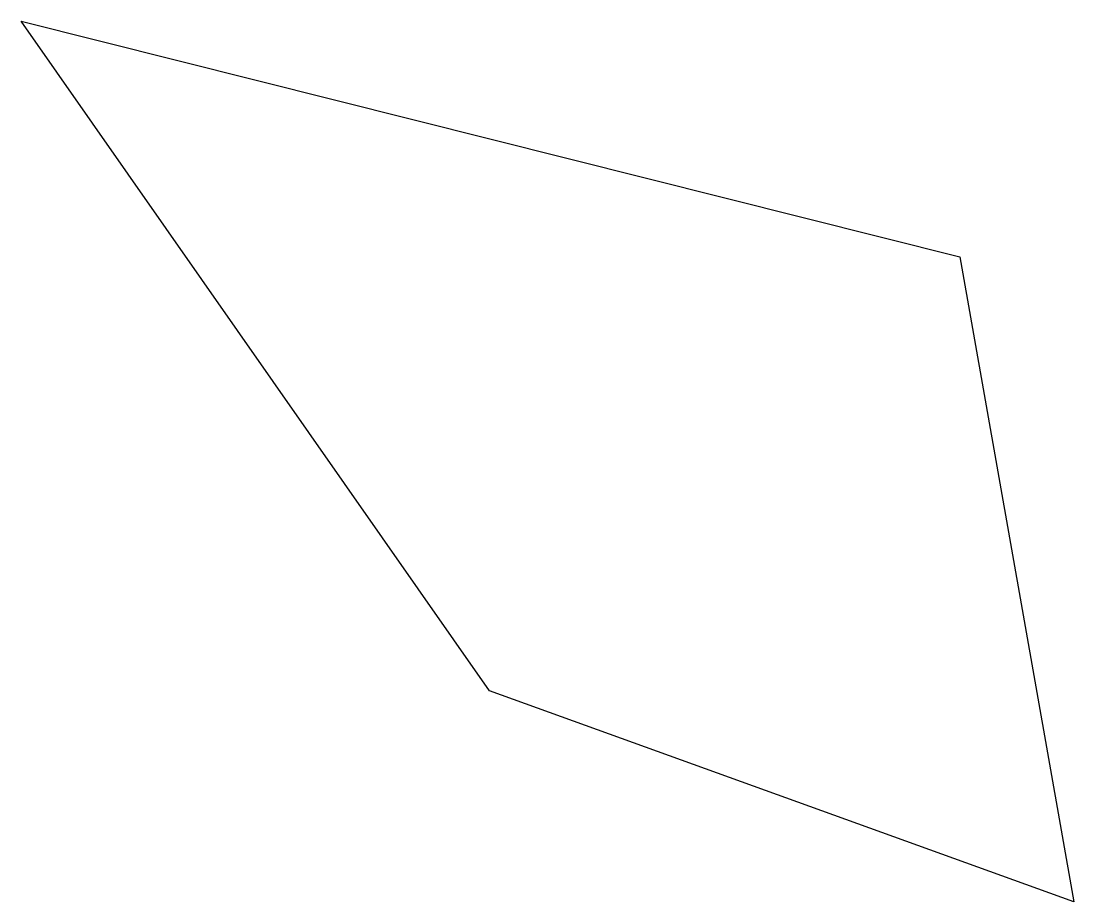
# Model space of a CAD drawing. Header units: inches. Extents: x 0.4 to 28.4, y 3.1 to 26.6.
import ezdxf

# ---------------------------------------------------------------- set-up
doc = ezdxf.new("R2010")
doc.units = ezdxf.units.IN
doc.header["$MEASUREMENT"] = 0
doc.layers.get('0').update_dxf_attribs({"true_color": 0xe7f0ff})

msp = doc.modelspace()

# ---------------------------------------------------------------- linework, layer by layer
msp.add_3dface([(12.882, 8.768), (0.411, 26.595), (25.405, 20.318), (28.445, 3.146)])

doc.saveas('drawing.dxf')
